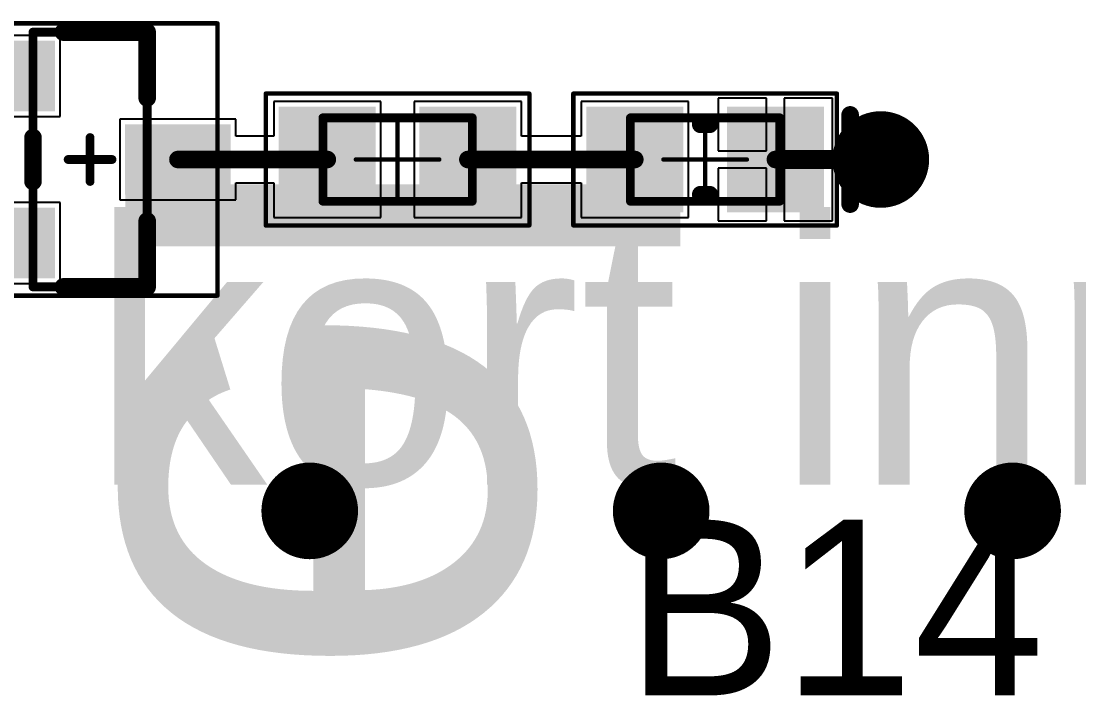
# Model space of a CAD drawing. Header units: millimetres. Extents: x 372 to 687, y 380 to 482.
# Drawn here: x 666.72 to 678.75, y 457.84 to 465.57 of the extents above; entities that cross this region are included whole.
import ezdxf

# ---------------------------------------------------------------- set-up
doc = ezdxf.new("R2010")
doc.units = ezdxf.units.MM
for name, color, linetype in [('BottomLayer', 5, 'Continuous'), ('BottomOverlay', 54, 'Continuous'), ('InternalPlane1', 76, 'Continuous'), ('InternalPlane2', 16, 'Continuous'), ('Mechanical13', 56, 'Continuous'), ('Mechanical15', 56, 'Continuous'), ('MultiLayer', 9, 'Continuous'), ('PadHoleLayer', 156, 'Continuous'), ('TopLayer', 1, 'Continuous'), ('TopOverlay', 2, 'Continuous'), ('TopPaste', 8, 'Continuous'), ('TopSolder', 216, 'Continuous'), ('ViaHoleLayer', 16, 'Continuous')]:
    doc.layers.add(name, color=color, linetype=linetype)

# ---------------------------------------------------------------- blocks, each defined once
blk = doc.blocks.new('RESC0603_1608__N_300')
at = {"layer": 'Mechanical13', "const_width": 0.1}
for points in [[(-0.85, 0.475), (-0.85, -0.475)], [(0.85, 0.475), (-0.85, 0.475)], [(0.85, 0.475), (0.85, -0.475)], [(0.85, -0.475), (-0.85, -0.475)]]:
    blk.add_lwpolyline(points, dxfattribs=at)
at = {"layer": 'Mechanical13', "const_width": 0.05}
for points in [[(-0.875, 0.475, 1), (-0.825, 0.475, 1)], [(-0.875, 0.475, 1), (-0.825, 0.475, 1)], [(0.825, 0.475, 1), (0.875, 0.475, 1)], [(0.825, 0.475, 1), (0.875, 0.475, 1)], [(-0.875, -0.475, 1), (-0.825, -0.475, 1)], [(-0.875, -0.475, 1), (-0.825, -0.475, 1)], [(0.825, -0.475, 1), (0.875, -0.475, 1)], [(0.825, -0.475, 1), (0.875, -0.475, 1)]]:
    blk.add_lwpolyline(points, format="xyb", close=True, dxfattribs=at)
at = {"layer": 'Mechanical15', "const_width": 0.05}
for points in [[(-1.5, 0.75), (-1.5, -0.75)], [(1.5, 0.75), (-1.5, 0.75)], [(1.5, 0.75), (1.5, -0.75)], [(0, 0.475), (0, -0.475)], [(0.475, 0), (-0.475, 0)], [(1.5, -0.75), (-1.5, -0.75)]]:
    blk.add_lwpolyline(points, dxfattribs=at)
at = {"layer": 'Mechanical15', "const_width": 0.025}
for points in [[(-1.512, 0.75, 1), (-1.488, 0.75, 1)], [(-1.512, 0.75, 1), (-1.488, 0.75, 1)], [(1.488, 0.75, 1), (1.513, 0.75, 1)], [(1.488, 0.75, 1), (1.513, 0.75, 1)], [(-0.012, 0.475, 1), (0.013, 0.475, 1)], [(-0.487, 0, 1), (-0.462, 0, 1)], [(0.463, 0, 1), (0.488, 0, 1)], [(-0.012, -0.475, 1), (0.013, -0.475, 1)], [(-1.512, -0.75, 1), (-1.488, -0.75, 1)], [(-1.512, -0.75, 1), (-1.488, -0.75, 1)], [(1.488, -0.75, 1), (1.513, -0.75, 1)], [(1.488, -0.75, 1), (1.513, -0.75, 1)]]:
    blk.add_lwpolyline(points, format="xyb", close=True, dxfattribs=at)
at = {"layer": 'TopLayer'}
for points in [[(-0.35, -0.5), (-0.35, 0.5), (-1.25, -0.5), (-1.25, 0.5)], [(1.25, -0.5), (1.25, 0.5), (0.35, -0.5), (0.35, 0.5)]]:
    blk.add_solid(points, dxfattribs=at)
at = {"layer": 'TopPaste'}
for points in [[(-0.35, -0.5), (-0.35, 0.5), (-1.25, -0.5), (-1.25, 0.5)], [(1.25, -0.5), (1.25, 0.5), (0.35, -0.5), (0.35, 0.5)]]:
    blk.add_solid(points, dxfattribs=at)
at = {"layer": 'TopSolder'}
for points in [[(-0.248, -0.602), (-0.248, 0.602), (-1.352, -0.602), (-1.352, 0.602)], [(1.352, -0.602), (1.352, 0.602), (0.248, -0.602), (0.248, 0.602)]]:
    blk.add_solid(points, dxfattribs=at)
blk = doc.blocks.new('SOT23_3_N_301')
at = {"layer": 'Mechanical13', "const_width": 0.1}
for points in [[(-1.45, 0.65), (-1.45, -0.65)], [(-1.45, 0.65), (1.45, 0.65)], [(1.45, 0.65), (1.45, -0.65)], [(-1.45, -0.65), (1.45, -0.65)]]:
    blk.add_lwpolyline(points, dxfattribs=at)
at = {"layer": 'Mechanical13', "const_width": 0.05}
for points in [[(-1.475, 0.65, 1), (-1.425, 0.65, 1)], [(-1.475, 0.65, 1), (-1.425, 0.65, 1)], [(1.425, 0.65, 1), (1.475, 0.65, 1)], [(1.425, 0.65, 1), (1.475, 0.65, 1)], [(-1.475, -0.65, 1), (-1.425, -0.65, 1)], [(-1.475, -0.65, 1), (-1.425, -0.65, 1)], [(1.425, -0.65, 1), (1.475, -0.65, 1)], [(1.425, -0.65, 1), (1.475, -0.65, 1)]]:
    blk.add_lwpolyline(points, format="xyb", close=True, dxfattribs=at)
at = {"layer": 'Mechanical15'}
for points, const_width in [([(-1.55, 1.45), (1.55, 1.45)], 0.05), ([(-1.55, 1.45), (-1.55, -1.45)], 0.05), ([(1.55, 1.45), (1.55, -1.45)], 0.05), ([(0, 0.25), (0, -0.25)], 0.1), ([(-0.25, 0), (0.25, 0)], 0.1), ([(-1.55, -1.45), (1.55, -1.45)], 0.05)]:
    blk.add_lwpolyline(points, dxfattribs=dict(at, const_width=const_width))
for points, const_width in [([(-1.562, 1.45, 1), (-1.538, 1.45, 1)], 0.025), ([(-1.562, 1.45, 1), (-1.538, 1.45, 1)], 0.025), ([(1.538, 1.45, 1), (1.562, 1.45, 1)], 0.025), ([(1.538, 1.45, 1), (1.562, 1.45, 1)], 0.025), ([(-0.025, 0.25, 1), (0.025, 0.25, 1)], 0.05), ([(-0.275, 0, 1), (-0.225, 0, 1)], 0.05), ([(0.225, 0, 1), (0.275, 0, 1)], 0.05), ([(-0.025, -0.25, 1), (0.025, -0.25, 1)], 0.05), ([(-1.562, -1.45, 1), (-1.538, -1.45, 1)], 0.025), ([(-1.562, -1.45, 1), (-1.538, -1.45, 1)], 0.025), ([(1.538, -1.45, 1), (1.562, -1.45, 1)], 0.025), ([(1.538, -1.45, 1), (1.562, -1.45, 1)], 0.025)]:
    blk.add_lwpolyline(points, format="xyb", close=True, dxfattribs=dict(at, const_width=const_width))
at = {"layer": 'PadHoleLayer'}
for points in [[(-0.95, 1), (-0.95, 1), (-0.95, 1), (-0.95, 1)], [(0.95, 1), (0.95, 1), (0.95, 1), (0.95, 1)], [(0, -1), (0, -1), (0, -1), (0, -1)]]:
    blk.add_lwpolyline(points, close=True, dxfattribs=at)
at = {"layer": 'TopLayer'}
for points in [[(-1.25, 0.5), (-0.65, 0.5), (-1.25, 1.5), (-0.65, 1.5)], [(1.25, 1.5), (0.65, 1.5), (1.25, 0.5), (0.65, 0.5)], [(-0.3, -1.5), (0.3, -1.5), (-0.3, -0.5), (0.3, -0.5)]]:
    blk.add_solid(points, dxfattribs=at)
at = {"layer": 'TopOverlay', "const_width": 0.2}
for points in [[(-0.25, 0.65), (0.25, 0.65)], [(-1.45, 0.304), (-1.45, -0.65)], [(1.45, 0.304), (1.45, -0.65)], [(-1.45, -0.65), (-0.7, -0.65)], [(0.7, -0.65), (1.45, -0.65)]]:
    blk.add_lwpolyline(points, dxfattribs=at)
at = {"layer": 'TopOverlay', "const_width": 0.1}
for points in [[(-0.3, 0.65, 1), (-0.2, 0.65, 1)], [(0.2, 0.65, 1), (0.3, 0.65, 1)], [(-1.5, 0.304, 1), (-1.4, 0.304, 1)], [(1.4, 0.304, 1), (1.5, 0.304, 1)], [(-1.5, -0.65, 1), (-1.4, -0.65, 1)], [(-1.5, -0.65, 1), (-1.4, -0.65, 1)], [(-0.75, -0.65, 1), (-0.65, -0.65, 1)], [(0.65, -0.65, 1), (0.75, -0.65, 1)], [(1.4, -0.65, 1), (1.5, -0.65, 1)], [(1.4, -0.65, 1), (1.5, -0.65, 1)]]:
    blk.add_lwpolyline(points, format="xyb", close=True, dxfattribs=at)
at = {"layer": 'TopPaste'}
for points in [[(-1.2, 0.55), (-0.7, 0.55), (-1.2, 1.45), (-0.7, 1.45)], [(1.2, 1.45), (0.7, 1.45), (1.2, 0.55), (0.7, 0.55)], [(-0.25, -1.45), (0.25, -1.45), (-0.25, -0.55), (0.25, -0.55)]]:
    blk.add_solid(points, dxfattribs=at)
at = {"layer": 'TopSolder'}
for points in [[(-1.352, 0.398), (-0.548, 0.398), (-1.352, 1.602), (-0.548, 1.602)], [(1.352, 1.602), (0.548, 1.602), (1.352, 0.398), (0.548, 0.398)], [(-0.402, -1.602), (0.402, -1.602), (-0.402, -0.398), (0.402, -0.398)]]:
    blk.add_solid(points, dxfattribs=at)
blk = doc.blocks.new('I_LEDC0603_1608__N_302')
at = {"layer": 'Mechanical13', "const_width": 0.1}
for points in [[(-0.85, 0.475), (0.85, 0.475)], [(-0.85, -0.475), (-0.85, 0.475)], [(0.85, -0.475), (0.85, 0.475)], [(-0.85, -0.475), (0.85, -0.475)]]:
    blk.add_lwpolyline(points, dxfattribs=at)
at = {"layer": 'Mechanical13', "const_width": 0.05}
for points in [[(-0.875, 0.475, 1), (-0.825, 0.475, 1)], [(-0.875, 0.475, 1), (-0.825, 0.475, 1)], [(0.825, 0.475, 1), (0.875, 0.475, 1)], [(0.825, 0.475, 1), (0.875, 0.475, 1)], [(-0.875, -0.475, 1), (-0.825, -0.475, 1)], [(-0.875, -0.475, 1), (-0.825, -0.475, 1)], [(0.825, -0.475, 1), (0.875, -0.475, 1)], [(0.825, -0.475, 1), (0.875, -0.475, 1)]]:
    blk.add_lwpolyline(points, format="xyb", close=True, dxfattribs=at)
at = {"layer": 'Mechanical15', "const_width": 0.05}
for points in [[(-1.5, 0.75), (1.5, 0.75)], [(-1.5, -0.75), (-1.5, 0.75)], [(1.5, -0.75), (1.5, 0.75)], [(0, -0.475), (0, 0.475)], [(-0.475, 0), (0.475, 0)], [(-1.5, -0.75), (1.5, -0.75)]]:
    blk.add_lwpolyline(points, dxfattribs=at)
at = {"layer": 'Mechanical15', "const_width": 0.025}
for points in [[(-1.512, 0.75, 1), (-1.488, 0.75, 1)], [(-1.512, 0.75, 1), (-1.488, 0.75, 1)], [(1.488, 0.75, 1), (1.513, 0.75, 1)], [(1.488, 0.75, 1), (1.513, 0.75, 1)], [(-0.012, 0.475, 1), (0.013, 0.475, 1)], [(-0.487, 0, 1), (-0.462, 0, 1)], [(0.463, 0, 1), (0.488, 0, 1)], [(-0.012, -0.475, 1), (0.013, -0.475, 1)], [(-1.512, -0.75, 1), (-1.488, -0.75, 1)], [(-1.512, -0.75, 1), (-1.488, -0.75, 1)], [(1.488, -0.75, 1), (1.513, -0.75, 1)], [(1.488, -0.75, 1), (1.513, -0.75, 1)]]:
    blk.add_lwpolyline(points, format="xyb", close=True, dxfattribs=at)
at = {"layer": 'TopLayer'}
for points in [[(-0.35, -0.5), (-0.35, 0.5), (-1.25, -0.5), (-1.25, 0.5)], [(1.25, -0.5), (1.25, 0.5), (0.35, -0.5), (0.35, 0.5)]]:
    blk.add_solid(points, dxfattribs=at)
at = {"layer": 'TopOverlay', "const_width": 0.2}
for points in [[(1.651, -0.508), (1.651, 0.508)], [(-0.05, 0.4), (0.05, 0.4)], [(-0.05, -0.4), (0.05, -0.4)]]:
    blk.add_lwpolyline(points, dxfattribs=at)
at = {"layer": 'TopOverlay', "const_width": 0.1}
for points in [[(1.601, 0.508, 1), (1.701, 0.508, 1)], [(-0.1, 0.4, 1), (0, 0.4, 1)], [(0, 0.4, 1), (0.1, 0.4, 1)], [(-0.1, -0.4, 1), (0, -0.4, 1)], [(0, -0.4, 1), (0.1, -0.4, 1)], [(1.601, -0.508, 1), (1.701, -0.508, 1)]]:
    blk.add_lwpolyline(points, format="xyb", close=True, dxfattribs=at)
at = {"layer": 'TopPaste'}
for points in [[(-0.35, -0.5), (-0.35, 0.5), (-1.25, -0.5), (-1.25, 0.5)], [(1.25, -0.5), (1.25, 0.5), (0.35, -0.5), (0.35, 0.5)]]:
    blk.add_solid(points, dxfattribs=at)
at = {"layer": 'TopSolder'}
for points in [[(-0.248, -0.602), (-0.248, 0.602), (-1.352, -0.602), (-1.352, 0.602)], [(1.352, -0.602), (1.352, 0.602), (0.248, -0.602), (0.248, 0.602)]]:
    blk.add_solid(points, dxfattribs=at)

msp = doc.modelspace()

# ---------------------------------------------------------------- linework, layer by layer
at = {"layer": 'BottomLayer', "const_width": 0.3}
for points in [[(676.35, 464, 1), (676.65, 464, 1)], [(669.85, 460, 1), (670.15, 460, 1)], [(673.85, 460, 1), (674.15, 460, 1)], [(677.85, 460, 1), (678.15, 460, 1)]]:
    msp.add_lwpolyline(points, format="xyb", close=True, dxfattribs=at)
at = {"layer": 'InternalPlane1', "const_width": 0.55}
for points in [[(676.225, 464, 1), (676.775, 464, 1)], [(669.725, 460, 1), (670.275, 460, 1)], [(673.725, 460, 1), (674.275, 460, 1)], [(677.725, 460, 1), (678.275, 460, 1)]]:
    msp.add_lwpolyline(points, format="xyb", close=True, dxfattribs=at)
at = {"layer": 'InternalPlane2', "const_width": 0.55}
for points in [[(676.225, 464, 1), (676.775, 464, 1)], [(669.725, 460, 1), (670.275, 460, 1)], [(673.725, 460, 1), (674.275, 460, 1)], [(677.725, 460, 1), (678.275, 460, 1)]]:
    msp.add_lwpolyline(points, format="xyb", close=True, dxfattribs=at)
at = {"layer": 'MultiLayer', "const_width": 0.3}
for points in [[(676.35, 464, 1), (676.65, 464, 1)], [(669.85, 460, 1), (670.15, 460, 1)], [(673.85, 460, 1), (674.15, 460, 1)], [(677.85, 460, 1), (678.15, 460, 1)]]:
    msp.add_lwpolyline(points, format="xyb", close=True, dxfattribs=at)
at = {"layer": 'TopLayer'}
for p, q in [((667.16, 465.41), (665.84, 465.41)), ((667.16, 464.49), (667.16, 465.41)), ((675.2, 464.7), (674.65, 464.7)), ((674.65, 464.7), (674.65, 464.1)), ((675.2, 464.1), (675.2, 464.7)), ((675.95, 464.7), (675.4, 464.7)), ((675.4, 464.7), (675.4, 464.1)), ((675.95, 464.1), (675.95, 464.7)), ((670.81, 464.66), (669.59, 464.66)), ((669.59, 464.66), (669.59, 464.265)), ((670.81, 463.34), (670.81, 464.66)), ((672.41, 464.66), (671.19, 464.66)), ((671.19, 464.66), (671.19, 463.34)), ((672.41, 464.265), (672.41, 464.66)), ((674.31, 464.66), (673.09, 464.66)), ((673.09, 464.66), (673.09, 464.265)), ((674.31, 463.34), (674.31, 464.66)), ((665.84, 464.49), (667.16, 464.49)), ((669.16, 464.46), (667.84, 464.46)), ((667.84, 464.46), (667.84, 463.54)), ((669.16, 464.265), (669.16, 464.46)), ((669.59, 464.265), (669.16, 464.265)), ((673.09, 464.265), (672.41, 464.265)), ((674.65, 464.1), (675.2, 464.1)), ((675.4, 464.1), (675.95, 464.1)), ((675.2, 463.9), (674.65, 463.9)), ((674.65, 463.9), (674.65, 463.3)), ((675.2, 463.3), (675.2, 463.9)), ((675.95, 463.9), (675.4, 463.9)), ((675.4, 463.9), (675.4, 463.3)), ((675.95, 463.3), (675.95, 463.9)), ((669.16, 463.54), (669.16, 463.735)), ((669.16, 463.735), (669.59, 463.735)), ((669.59, 463.735), (669.59, 463.34)), ((672.41, 463.34), (672.41, 463.735)), ((672.41, 463.735), (673.09, 463.735)), ((673.09, 463.735), (673.09, 463.34)), ((667.16, 463.51), (665.84, 463.51)), ((667.16, 462.59), (667.16, 463.51)), ((667.84, 463.54), (669.16, 463.54)), ((669.59, 463.34), (670.81, 463.34)), ((671.19, 463.34), (672.41, 463.34)), ((673.09, 463.34), (674.31, 463.34)), ((674.65, 463.3), (675.2, 463.3)), ((675.4, 463.3), (675.95, 463.3)), ((665.84, 462.59), (667.16, 462.59))]:
    msp.add_line(p, q, dxfattribs=at)
for points, const_width in [([(676.35, 464, 1), (676.65, 464, 1)], 0.3), ([(668.45, 464, 1), (668.55, 464, 1)], 0.1), ([(670.15, 464, 1), (670.25, 464, 1)], 0.1), ([(671.75, 464, 1), (671.85, 464, 1)], 0.1), ([(673.65, 464, 1), (673.75, 464, 1)], 0.1), ([(675.25, 464, 1), (675.35, 464, 1)], 0.1), ([(676.45, 464, 1), (676.55, 464, 1)], 0.1), ([(669.85, 460, 1), (670.15, 460, 1)], 0.3), ([(673.85, 460, 1), (674.15, 460, 1)], 0.3), ([(677.85, 460, 1), (678.15, 460, 1)], 0.3)]:
    msp.add_lwpolyline(points, format="xyb", close=True, dxfattribs=dict(at, const_width=const_width))
at = {"layer": 'TopLayer', "const_width": 0.2}
for points in [[(668.5, 464), (670.2, 464)], [(671.8, 464), (673.7, 464)], [(675.3, 464), (676.5, 464)]]:
    msp.add_lwpolyline(points, dxfattribs=at)
at = {"layer": 'ViaHoleLayer', "const_width": 0.15}
for points in [[(676.425, 464, 1), (676.575, 464, 1)], [(669.925, 460, 1), (670.075, 460, 1)], [(673.925, 460, 1), (674.075, 460, 1)], [(677.925, 460, 1), (678.075, 460, 1)]]:
    msp.add_lwpolyline(points, format="xyb", close=True, dxfattribs=at)

# ---------------------------------------------------------------- block references
for name, p, rotation in [('SOT23_3_N_301', (667.5, 464), 90), ('RESC0603_1608__N_300', (671, 464), 180), ('I_LEDC0603_1608__N_302', (674.5, 464), 360)]:
    msp.add_blockref(name, p, dxfattribs=dict(rotation=rotation))

# ---------------------------------------------------------------- texts
at = {"layer": 'BottomOverlay', "text_generation_flag": 2}
msp.add_text('Til Frontpanel', height=6, rotation=270, dxfattribs=at).set_placement((667.9, 415.2))
at = {"layer": 'TopOverlay'}
for s, height, p in [('Alle kort innsatt', 3, (659.7, 460.3)), ('B14', 2, (673.6, 457.9))]:
    msp.add_text(s, height=height, rotation=360, dxfattribs=at).set_placement(p)

doc.saveas('drawing.dxf')
